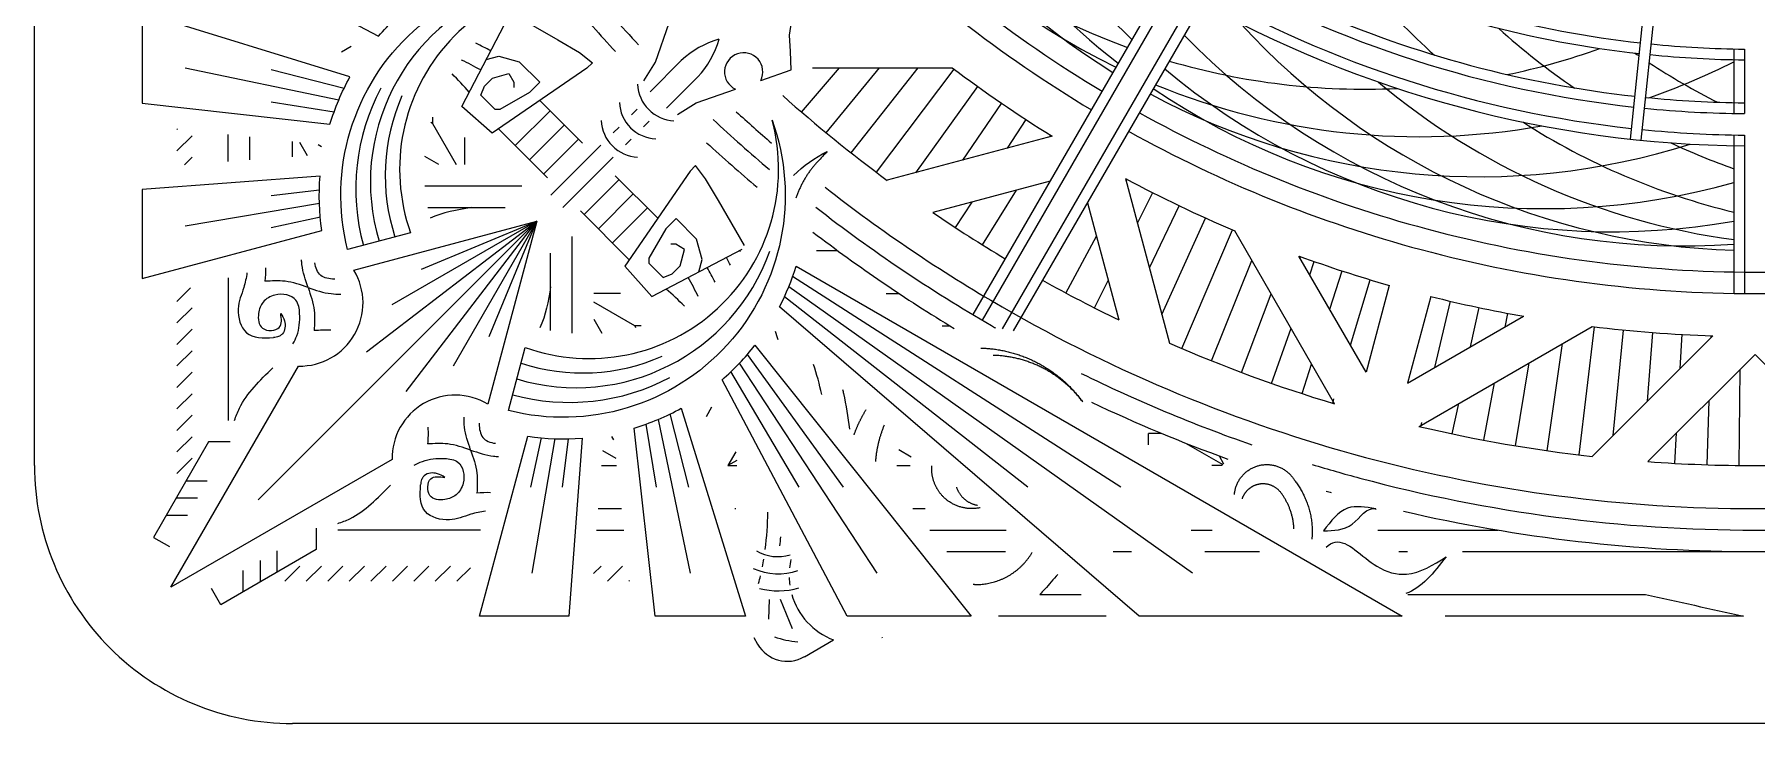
# Model space of a CAD drawing. Header units: inches. Extents: x -1.5 to 24.5, y -14.4 to 30.8.
# Drawn here: x 15.458 to 16.709, y 28.055 to 28.556 of the extents above; entities that cross this region are included whole.
import ezdxf

# ---------------------------------------------------------------- set-up
doc = ezdxf.new("R2010")
doc.units = ezdxf.units.IN
doc.header["$MEASUREMENT"] = 0
doc.layers.add('NOPLOT', color=5, linetype='Continuous', lineweight=5)

# ---------------------------------------------------------------- blocks, each defined once
blk = doc.blocks.new('Outline')
at = {"layer": 'NOPLOT', "color": 1}
for p, q in [((-1.0625, 2.5), (0, 2.5)), ((-1.25, 0), (-1.25, 2.3125))]:
    blk.add_line(p, q, dxfattribs=at)
blk.add_arc((-1.0625, 2.3125), 0.1875, 90, 180, dxfattribs=at)
blk = doc.blocks.new('BG')
at = {"layer": 'NOPLOT', "color": 5}
for p, q in [((-0.8515, -1.4626), (-0.8515, 0)), ((-0.9948, -1.25), (-0.9169, -1.1721)), ((-0.9948, -1.25), (-0.9169, -1.3279)), ((-1.1542, -1.2578), (-1.039, -1.2578)), ((-0.9141, -1.2617), (-0.9839, -1.2609)), ((-1.1543, -1.2656), (-1.0391, -1.2656)), ((-1.0071, -1.2819), (-1.0083, -1.2819)), ((-1.0082, -1.2808), (-0.9206, -1.3684)), ((-0.9146, -1.285), (-0.9614, -1.2835)), ((-0.9845, -1.3045), (-1.0095, -1.3031)), ((-0.9156, -1.3083), (-0.9377, -1.3071)), ((-1.1505, -1.3329), (-1.2866, -1.3186)), ((-0.9608, -1.3282), (-1.0106, -1.3244)), ((-1.1513, -1.3407), (-1.2874, -1.3264)), ((-0.9358, -1.3532), (-1.0125, -1.3456)), ((-0.9425, -1.4942), (-1.015, -1.3685)), ((-0.9217, -1.378), (-1.0148, -1.3667)), ((-0.9248, -1.4012), (-1.0027, -1.39)), ((-1.0227, -1.4193), (-1.0217, -1.4195)), ((-0.9738, -1.5025), (-1.0225, -1.4182)), ((-0.9284, -1.4242), (-0.9887, -1.4142)), ((-1.0147, -1.4317), (-1.0246, -1.4298)), ((-0.8671, -1.5242), (-0.8671, -1.4368)), ((-1.0002, -1.4567), (-1.0288, -1.4506)), ((-0.9325, -1.4472), (-0.9742, -1.4393)), ((-0.9852, -1.4827), (-1.0334, -1.4714)), ((-0.937, -1.4701), (-0.9591, -1.4654)), ((-1.0368, -1.4856), (-0.9738, -1.5025)), ((-0.9421, -1.4928), (-0.9453, -1.4921)), ((-0.8515, -1.5089), (-0.8515, -1.5025)), ((-1.0449, -1.5158), (-0.9819, -1.5327)), ((-0.9819, -1.5327), (-1.0662, -1.5814)), ((-1.0016, -1.5441), (-1.049, -1.5298)), ((-1.0277, -1.5591), (-1.0554, -1.5501)), ((-0.9589, -1.5555), (-1.0846, -1.6281)), ((-0.9593, -1.5569), (-0.9624, -1.556)), ((-1.0527, -1.5736), (-1.0622, -1.5703)), ((-0.9663, -1.5792), (-0.9877, -1.5722)), ((-1.0658, -1.5803), (-1.0649, -1.5806)), ((-0.9737, -1.6013), (-1.0138, -1.5872)), ((-0.9817, -1.6232), (-1.0389, -1.6017)), ((-0.8515, -1.6498), (-0.8515, -1.6102)), ((-0.9901, -1.6449), (-1.0631, -1.6157)), ((-0.999, -1.6665), (-1.0853, -1.6298)), ((-0.9304, -1.6638), (-0.9147, -1.6367)), ((-0.9211, -1.6395), (-0.9153, -1.6362)), ((-0.914, -1.6373), (-0.914, -1.6447)), ((-1.0237, -1.681), (-1.0938, -1.6492)), ((-0.8671, -1.6597), (-0.8671, -1.6444)), ((-1.1226, -1.7075), (-1.0029, -1.6754)), ((-1.0578, -1.6901), (-1.1028, -1.6685)), ((-1.0901, -1.6988), (-1.1124, -1.6875)), ((-0.9374, -1.6812), (-0.9374, -1.6908)), ((-0.929, -1.6908), (-0.9374, -1.6908)), ((-1.121, -1.7071), (-1.122, -1.7065)), ((-1.105, -1.7351), (-1.0199, -1.7123)), ((-0.8515, -1.7163), (-0.8515, -1.703)), ((-1.0286, -1.73), (-1.0484, -1.72)), ((-1.0394, -1.7507), (-1.0806, -1.7286)), ((-1.1529, -1.7624), (-1.154, -1.7617)), ((-1.1533, -1.7608), (-1.1213, -1.8805)), ((-1.1206, -1.7622), (-1.0978, -1.8473)), ((-1.1447, -1.7932), (-1.1656, -1.7796)), ((-1.0744, -1.8113), (-1.1141, -1.7865)), ((-1.136, -1.8256), (-1.1772, -1.7974)), ((-0.8671, -1.8495), (-0.8671, -1.7941)), ((-0.8515, -1.8371), (-0.8515, -1.7947)), ((-1.1268, -1.8597), (-1.1894, -1.8148)), ((-1.0869, -1.8309), (-1.1054, -1.8188)), ((-1.2031, -1.9347), (-1.2031, -1.8334)), ((-1.1271, -1.8882), (-1.202, -1.8319)), ((-1.0156, -1.8406), (-1.0156, -1.835)), ((-1.1413, -1.9067), (-1.2031, -1.8581)), ((-0.9256, -1.8721), (-0.9204, -1.863)), ((-0.914, -1.8736), (-0.914, -1.8638)), ((-0.8828, -1.862), (-0.8828, -1.853)), ((-1.039, -1.8812), (-1.039, -1.8719)), ((-1.1559, -1.9249), (-1.2031, -1.8861)), ((-1.1709, -1.9428), (-1.2031, -1.9151)), ((-1.0703, -1.932), (-1.0703, -1.9166)), ((-0.924, -1.9905), (-0.914, -1.9963)), ((-0.9178, -1.9897), (-0.914, -1.9963)), ((-0.914, -1.9963), (-0.914, -1.9898)), ((-0.8828, -1.9912), (-0.8828, -1.9905)), ((-0.9496, -2.0118), (-0.9566, -2.0078)), ((-1.0156, -2.0639), (-1.0328, -2.0937)), ((-1.0156, -2.0593), (-1.0156, -2.0639)), ((-1.0156, -2.0639), (-1.0144, -2.0633)), ((-1.039, -2.0742), (-1.039, -2.0937)), ((-0.8828, -2.0904), (-0.8828, -2.0736)), ((-0.8671, -2.0916), (-0.8671, -2.0719)), ((-1.0203, -2.0937), (-1.0101, -2.0878)), ((-0.9327, -2.0792), (-0.9351, -2.0806)), ((-0.9249, -2.0873), (-0.9194, -2.0777)), ((-0.914, -2.0881), (-0.914, -2.0771)), ((-1.1523, -2.1875), (-1.1328, -2.1875)), ((-1.1626, -2.2109), (-1.1328, -2.1937)), ((-1.1672, -2.2109), (-1.1626, -2.2109)), ((-1.1626, -2.2109), (-1.1632, -2.2121)), ((-1.1328, -2.2062), (-1.1387, -2.2164)), ((-1.2147, -2.277), (-1.2187, -2.2699)), ((-1.1392, -2.3016), (-1.1488, -2.3071)), ((-1.1473, -2.2938), (-1.1459, -2.2914)), ((-1.1384, -2.3125), (-1.1494, -2.3125)), ((-1.1529, -2.3438), (-1.1361, -2.3438)), ((-1.1546, -2.3594), (-1.1349, -2.3594))]:
    blk.add_line(p, q, dxfattribs=at)
for points in [[(-1.2167, -1.2578), (-1.1698, -1.2578)], [(-1.2168, -1.2656), (-1.1699, -1.2656)], [(-1.2566, -1.6476), (-1.0118, -1.789)], [(-1.2604, -1.6544), (-1.0134, -1.797)], [(-1.0237, -1.8182), (-1.2722, -1.6746)], [(-1.0197, -1.8114), (-1.2682, -1.6679)]]:
    blk.add_lwpolyline(points, dxfattribs=at)
for centre, radius, start, end in [((-1.9765, -1.25), 1.1094, 0, 15), ((-1.9765, -1.25), 1.125, 0, 15), ((-1.9765, -1.25), 1.0938, 0, 15), ((-1.9765, -1.25), 0.9219, 0, 15), ((-1.9765, -1.25), 0.9375, 0, 15), ((-1.9765, -1.25), 1.0625, 0, 4.2069), ((-1.9765, -1.25), 0.9219, 345, 0), ((-1.9765, -1.25), 0.9375, 345, 0), ((-1.9765, -1.25), 1.0938, 345, 0), ((-1.9765, -1.25), 1.0625, 355.7931, 0), ((-1.9765, -1.25), 1.1094, 345, 0), ((-1.9765, -1.25), 1.125, 346.8733, 0), ((-1.9765, -1.25), 0.8302, 330.5392, 359.4608), ((-1.9765, -1.25), 0.7599, 354.2945, 359.4109), ((-1.9765, -1.25), 0.7677, 354.2915, 359.4169), ((-1.9765, -1.25), 0.7989, 354.2801, 359.4397), ((-1.9765, -1.25), 0.8068, 354.2774, 359.4451), ((-1.9765, -1.25), 0.8224, 354.2722, 359.4557), ((-1.5759, -1.25), 0.5057, 312.3774, 358.2292), ((-1.5793, -1.3023), 0.5057, 314.2004, 4.158), ((-1.6587, -1.4939), 0.5057, 19.2464, 26.8322), ((-1.5896, -1.3537), 0.5057, 319.9712, 10.0288), ((-1.5793, -1.1977), 0.5057, 319.8774, 352.2814), ((-1.6064, -1.4033), 0.5057, 325.842, 15.7996), ((-1.5896, -1.1463), 0.5057, 327.3774, 346.3527), ((-1.6064, -1.0967), 0.5057, 334.8774, 340.4838), ((-1.6296, -1.0497), 0.5057, 326.746, 333.2536), ((-1.9765, -1.25), 0.9687, 352.9725, 358.1803), ((-1.6296, -1.4503), 0.5057, 331.7708, 17.6226), ((-1.9765, -1.25), 0.7599, 336.2945, 353.7055), ((-1.9765, -1.25), 0.8068, 330.5549, 353.7226), ((-1.9765, -1.25), 0.7677, 336.2915, 353.7085), ((-1.9765, -1.25), 0.7989, 336.2801, 353.7199), ((-1.6296, -1.0497), 0.5057, 325.309, 325.7456), ((-1.9765, -1.25), 0.8224, 330.5443, 353.7278), ((-1.6932, -1.5333), 0.5057, 11.7464, 19.691), ((-1.9765, -1.25), 1.0625, 346.711, 353.6028), ((-1.6064, -1.0967), 0.5057, 317.809, 325.7536), ((-1.6587, -1.4939), 0.5057, 337.7186, 10.1226), ((-1.9765, -1.25), 0.9687, 345.9242, 350.0039), ((-1.5896, -1.1463), 0.5057, 310.309, 318.2536), ((-1.9765, -1.25), 0.9219, 330.9712, 345), ((-1.9765, -1.25), 0.9375, 330.955, 345), ((-1.6932, -1.5333), 0.5057, 343.6473, 2.6226), ((-1.9765, -1.25), 0.9687, 339.9961, 344.0758), ((-1.9765, -1.25), 1.0938, 330, 345), ((-1.9765, -1.25), 1.1094, 343.1377, 345), ((-1.9765, -1.25), 1.0625, 336.3972, 343.289), ((-1.9765, -1.25), 1.125, 343.9219, 344.1149), ((-1.9765, -1.25), 1.1094, 333.8122, 340.7552), ((-1.9765, -1.25), 0.9687, 331.8197, 337.0275), ((-1.9765, -1.25), 1.125, 334.6273, 340.0878), ((-1.6932, -1.5333), 0.5057, 289.9712, 340.0288), ((-1.6064, -1.4033), 0.5057, 289.8774, 322.2814), ((-1.5896, -1.3537), 0.5057, 307.9674, 316.3527), ((-1.9765, -1.25), 1.0625, 330.8426, 334.2069), ((-1.6587, -1.4939), 0.5057, 284.2004, 334.158), ((-1.6296, -1.4503), 0.5057, 282.3774, 328.2292), ((-1.9765, -1.25), 0.9219, 315, 329.0288), ((-1.9765, -1.25), 0.9375, 315, 329.045), ((-1.9765, -1.25), 0.9687, 322.9725, 328.1803), ((-1.9765, -1.25), 1.0938, 321.8482, 330), ((-1.9765, -1.25), 1.0625, 325.7931, 329.1574), ((-1.9765, -1.25), 1.1094, 322.0451, 330), ((-1.9765, -1.25), 1.1094, 330, 330.1759), ((-1.9765, -1.25), 1.125, 322.5261, 328.8582), ((-1.9765, -1.25), 1.0625, 318.3255, 323.6028), ((-1.9765, -1.25), 1.0938, 317.4149, 319.2099), ((-1.9765, -1.25), 1.1094, 316.9816, 319.8013), ((-1.9765, -1.25), 1.125, 317.387, 319.8792), ((-1.9765, -1.25), 1.1094, 310.1987, 313.0184), ((-1.9765, -1.25), 1.125, 310.1208, 312.613)]:
    blk.add_arc(centre, radius, start, end, dxfattribs=at)

msp = doc.modelspace()

# ---------------------------------------------------------------- linework, layer by layer
at = {"layer": 'NOPLOT'}
for p, q in [((16.0065, 28.5551), (16.0097, 28.5754)), ((15.7684, 28.5033), (15.8027, 28.5689)), ((15.8054, 28.5706), (15.8381, 28.5518)), ((15.9091, 28.5355), (15.919, 28.564)), ((15.8381, 28.5518), (15.8539, 28.5424)), ((16.0072, 28.5433), (16.0065, 28.5551)), ((15.7862, 28.5374), (15.7953, 28.5398)), ((15.7953, 28.5398), (15.8101, 28.5358)), ((15.8101, 28.5358), (15.8251, 28.5209)), ((15.8539, 28.5424), (15.8635, 28.535)), ((15.8635, 28.535), (15.8594, 28.5312)), ((15.9007, 28.5219), (15.9091, 28.5355)), ((15.9279, 28.5367), (15.9052, 28.514)), ((16.0077, 28.5299), (16.0072, 28.5433)), ((15.5674, 28.5314), (15.6791, 28.5081)), ((15.6299, 28.5302), (15.683, 28.5165)), ((15.7849, 28.5181), (15.7907, 28.5239)), ((15.8594, 28.5312), (15.7905, 28.4838)), ((15.7907, 28.5239), (15.8027, 28.5271)), ((15.8027, 28.5271), (15.8063, 28.5208)), ((15.9399, 28.5247), (15.9172, 28.502)), ((15.9856, 28.5222), (16.0077, 28.5299)), ((15.7822, 28.5115), (15.7849, 28.5181)), ((15.7926, 28.5011), (15.7822, 28.5115)), ((15.8176, 28.5134), (15.7962, 28.5011)), ((15.8063, 28.5208), (15.8063, 28.5171)), ((15.8251, 28.5209), (15.8176, 28.5134)), ((15.9387, 28.5059), (15.9673, 28.5158)), ((15.6299, 28.5067), (15.6757, 28.4993)), ((15.7905, 28.4838), (15.7684, 28.5033)), ((15.7962, 28.5011), (15.7926, 28.5011)), ((15.8327, 28.5001), (15.8073, 28.4748)), ((15.8252, 28.5076), (15.8561, 28.4767)), ((15.8917, 28.4973), (15.8959, 28.5014)), ((15.9251, 28.4975), (15.9387, 28.5059)), ((15.5615, 28.4866), (15.562, 28.4871)), ((15.7951, 28.4869), (15.8307, 28.4514)), ((15.843, 28.4898), (15.8176, 28.4644)), ((15.8785, 28.4841), (15.8827, 28.4882)), ((15.9005, 28.4885), (15.9046, 28.4926)), ((15.5615, 28.471), (15.5725, 28.482)), ((15.8533, 28.4795), (15.8279, 28.4541)), ((15.8695, 28.4751), (15.8331, 28.4387)), ((15.8873, 28.4753), (15.8915, 28.4795)), ((15.567, 28.4608), (15.5725, 28.4664)), ((15.8783, 28.4663), (15.8419, 28.4299)), ((15.9382, 28.4603), (15.9344, 28.4562)), ((15.9456, 28.4507), (15.9382, 28.4603)), ((15.8827, 28.4501), (15.8573, 28.4247)), ((15.9108, 28.422), (15.8799, 28.4529)), ((15.9344, 28.4562), (15.887, 28.3873)), ((15.955, 28.4349), (15.9456, 28.4507)), ((15.6299, 28.4385), (15.665, 28.4428)), ((15.893, 28.4398), (15.8677, 28.4144)), ((15.9738, 28.4022), (15.955, 28.4349)), ((15.5674, 28.4164), (15.6651, 28.433)), ((15.6299, 28.4153), (15.6657, 28.4231)), ((15.8901, 28.3919), (15.8546, 28.4275)), ((15.9033, 28.4295), (15.878, 28.4041)), ((15.9241, 28.4219), (15.9166, 28.4144)), ((15.939, 28.4069), (15.9241, 28.4219)), ((15.823, 28.4198), (15.6205, 28.2173)), ((15.6901, 28.3842), (15.823, 28.4198)), ((15.6993, 28.3249), (15.823, 28.4198)), ((15.823, 28.4198), (15.7177, 28.359)), ((15.7281, 28.2961), (15.823, 28.4198)), ((15.7392, 28.3851), (15.823, 28.4198)), ((15.823, 28.4198), (15.7622, 28.3145)), ((15.7883, 28.336), (15.823, 28.4198)), ((15.9166, 28.4144), (15.9043, 28.393)), ((15.9065, 28.3652), (15.9721, 28.3995)), ((15.924, 28.4031), (15.9203, 28.4031)), ((15.9303, 28.3994), (15.924, 28.4031)), ((15.9271, 28.3875), (15.9303, 28.3994)), ((15.943, 28.3921), (15.939, 28.4069)), ((15.887, 28.3873), (15.9065, 28.3652)), ((15.9043, 28.393), (15.9043, 28.3894)), ((15.9043, 28.3894), (15.9147, 28.379)), ((15.9213, 28.3817), (15.9271, 28.3875)), ((15.9406, 28.383), (15.943, 28.3921)), ((15.9147, 28.379), (15.9213, 28.3817)), ((16.2993, 28.1642), (16.006, 28.3723)), ((16.2473, 28.2267), (16.0088, 28.3797)), ((15.5615, 28.3616), (15.5713, 28.3715)), ((16.1796, 28.2267), (16.0029, 28.365)), ((15.5615, 28.346), (15.5725, 28.357)), ((15.5615, 28.3304), (15.5725, 28.3414)), ((15.5615, 28.3147), (15.5725, 28.3258)), ((16.0458, 28.2267), (15.976, 28.3231)), ((15.5572, 28.154), (15.6499, 28.3146)), ((15.5615, 28.2991), (15.5725, 28.3102)), ((16.0135, 28.2267), (15.964, 28.3106)), ((16.0701, 28.1642), (15.9702, 28.3167)), ((15.5615, 28.2835), (15.5725, 28.2945)), ((15.5615, 28.2679), (15.5725, 28.2789)), ((15.9099, 28.2267), (15.9025, 28.2724)), ((15.9346, 28.1642), (15.9113, 28.2759)), ((15.9334, 28.2267), (15.9197, 28.2798)), ((15.5845, 28.2595), (15.5444, 28.1901)), ((15.5615, 28.2522), (15.5725, 28.2633)), ((15.6001, 28.2595), (15.5845, 28.2595)), ((15.8185, 28.2267), (15.8263, 28.2625)), ((15.8196, 28.1642), (15.8362, 28.2619)), ((15.8417, 28.2267), (15.846, 28.2618)), ((15.5615, 28.2366), (15.5725, 28.2477)), ((15.5836, 28.231), (15.568, 28.231)), ((15.5765, 28.2186), (15.5609, 28.2186)), ((15.5692, 28.2061), (15.5537, 28.2061)), ((15.6627, 28.1969), (15.6627, 28.1813)), ((15.5444, 28.1901), (15.5561, 28.1834)), ((15.6627, 28.1813), (15.5933, 28.1412)), ((15.6219, 28.1733), (15.6219, 28.1577)), ((15.6342, 28.1804), (15.6342, 28.1648)), ((15.6093, 28.166), (15.6093, 28.1505)), ((15.6398, 28.1583), (15.6509, 28.1693)), ((15.6555, 28.1583), (15.6665, 28.1693)), ((15.6711, 28.1583), (15.6821, 28.1693)), ((15.6867, 28.1583), (15.6977, 28.1693)), ((15.7023, 28.1583), (15.7134, 28.1693)), ((15.718, 28.1583), (15.729, 28.1693)), ((15.7336, 28.1583), (15.7446, 28.1693)), ((15.7492, 28.1583), (15.7602, 28.1693)), ((15.7648, 28.1583), (15.7747, 28.1681)), ((15.8641, 28.1638), (15.8696, 28.1693)), ((15.8742, 28.1583), (15.8852, 28.1693)), ((15.5933, 28.1412), (15.5866, 28.1529)), ((15.8898, 28.1583), (15.8903, 28.1588)), ((15.9916, 28.1306), (15.992, 28.145)), ((16.0087, 28.1236), (16, 28.145)), ((15.9806, 28.1173), (15.9833, 28.1125)), ((16.0173, 28.1034), (16.0385, 28.1157))]:
    msp.add_line(p, q, dxfattribs=at)
for points in [[(15.733, 28.5782), (15.5362, 28.7352), (15.5362, 28.645), (15.7079, 28.5543, -0.049074)], [(15.6855, 28.3992, -0.600675), (15.8965, 28.5906, 0.604743), (15.7313, 28.4114)], [(15.6872, 28.5247), (15.5362, 28.5713), (15.5362, 28.5057), (15.6727, 28.4903, -0.052881)], [(15.8146, 28.3281, 0.604743), (15.9939, 28.4933, -0.600675), (15.8024, 28.2823)], [(15.6655, 28.4526), (15.5362, 28.4429), (15.5362, 28.3782), (15.6668, 28.4132, -0.055772)], [(16.0113, 28.3871), (16.4515, 28.1329), (16.2605, 28.1329), (15.9993, 28.3577, 0.044906)], [(15.9814, 28.3297), (16.1384, 28.1329), (16.0483, 28.1329), (15.9575, 28.3047, 0.049074)], [(15.9279, 28.284), (15.9745, 28.1329), (15.9089, 28.1329), (15.8936, 28.2695, 0.052881)], [(15.8558, 28.2623), (15.8461, 28.1329), (15.7814, 28.1329), (15.8164, 28.2636, 0.055772)]]:
    msp.add_lwpolyline(points, format="xyb", close=True, dxfattribs=at)
for points in [[(15.812, 28.4454), (15.7416, 28.4454)], [(15.7437, 28.4298), (15.7999, 28.4298)], [(15.833, 28.3405), (15.833, 28.3967)], [(15.8487, 28.3384), (15.8487, 28.4088)], [(15.5987, 28.3788), (15.5987, 28.2751)], [(15.782, 28.1954), (15.6783, 28.1954)]]:
    msp.add_lwpolyline(points, dxfattribs=at)
msp.add_lwpolyline([(15.823, 28.4198), (15.7874, 28.2869, 0.590069), (15.7178, 28.2467), (15.5572, 28.154)], format="xyb", dxfattribs=at)
for centre, radius, start, end in [((15.8515, 28.4483), 0.1494, 109.6117, 196.7182), ((15.6414, 28.2767), 0.3052, 60.9848, 63.2516), ((15.9734, 28.4879), 0.0667, 105.7614, 133.0107), ((15.8911, 28.5702), 0.0667, 316.9893, 344.2386), ((15.6414, 28.2767), 0.2896, 60.911, 64.0108), ((15.9732, 28.5284), 0.0139, 333.5734, 244.6917), ((15.6125, 28.3743), 0.2132, 40.8389, 45.7108), ((15.8467, 28.4435), 0.1553, 151.9669, 195.4154), ((15.8562, 28.453), 0.1434, 156.1875, 198.1268), ((15.9238, 28.5206), 0.0277, 182.5878, 225), ((15.9106, 28.5074), 0.0277, 182.5878, 225), ((15.9238, 28.5206), 0.0277, 225, 267.4122), ((15.8974, 28.4942), 0.0277, 182.5878, 225), ((15.9106, 28.5074), 0.0277, 225, 267.4122), ((15.8974, 28.4942), 0.0277, 225, 267.4122), ((15.8515, 28.4483), 0.1494, 253.2818, 340.3883), ((15.6771, 28.2334), 0.3365, 29.1999, 29.3983), ((15.6508, 28.3605), 0.0459, 268.9129, 31.0871), ((15.6799, 28.2382), 0.3052, 26.7484, 29.0152), ((15.6494, 28.2275), 0.3528, 27.0278, 28.0789), ((15.6799, 28.2382), 0.2896, 25.9892, 29.089), ((15.7775, 28.2093), 0.2132, 44.2892, 49.1611), ((15.6771, 28.2334), 0.3365, 17.3377, 18.4103), ((15.8562, 28.453), 0.1434, 251.8732, 293.8125), ((15.8467, 28.4435), 0.1553, 254.5846, 298.0331), ((15.7775, 28.2093), 0.2132, 352.4367, 359.7731), ((15.6494, 28.2275), 0.3528, 352.9043, 353.9733), ((15.9983, 28.2074), 0.0313, 239.5224, 286.2978), ((15.7775, 28.2093), 0.2132, 349.0545, 350.581), ((16.0564, 28.1625), 0.0502, 166.728, 173.7431), ((15.9983, 28.2074), 0.0437, 245.5671, 289.0799), ((15.7775, 28.2093), 0.2132, 345.7062, 347.2228), ((16.0564, 28.1625), 0.0502, 181.7115, 188.1728), ((15.9983, 28.2074), 0.0561, 255.9789, 285.5998), ((16.0564, 28.1625), 0.0502, 195.9463, 249.1091), ((16.0049, 28.125), 0.0249, 210, 300), ((16.021, 28.1981), 0.0843, 252.424, 264.2423)]:
    msp.add_arc(centre, radius, start, end, dxfattribs=at)
for points in [[(16.0095, 28.4532), (16.0165, 28.4601), (16.025, 28.4662), (16.0339, 28.4705)], [(16.0339, 28.4705), (16.0316, 28.4681), (16.0293, 28.4656), (16.027, 28.4632)], [(15.7754, 28.4298), (15.765, 28.428), (15.7546, 28.4263), (15.7455, 28.422)], [(15.6258, 28.3861), (15.6259, 28.3828), (15.6257, 28.3795), (15.6255, 28.3762)], [(15.833, 28.3722), (15.8313, 28.3618), (15.8295, 28.3514), (15.8252, 28.3423)], [(15.6733, 28.3406), (15.6693, 28.3409), (15.6653, 28.3406), (15.6612, 28.3404)], [(16.0299, 28.294), (16.0283, 28.3014), (16.0263, 28.3087), (16.024, 28.3158)], [(15.7438, 28.2701), (15.7441, 28.2661), (15.7439, 28.2621), (15.7436, 28.258)], [(15.7893, 28.2226), (15.786, 28.2227), (15.7827, 28.2225), (15.7794, 28.2223)], [(16.4836, 28.1761), (16.4745, 28.1645), (16.4654, 28.1529), (16.4543, 28.1494)], [(16.1884, 28.1486), (16.1984, 28.1486), (16.2084, 28.1486), (16.2184, 28.1486)], [(16.4557, 28.1486), (16.5342, 28.1486), (16.6115, 28.1486), (16.6282, 28.1486)], [(16.6282, 28.1486), (16.652, 28.1434), (16.6758, 28.1381), (16.6996, 28.1329)], [(16.2365, 28.1329), (16.2107, 28.1329), (16.1846, 28.1329), (16.1584, 28.1329)], [(16.6996, 28.1329), (16.6315, 28.1329), (16.5589, 28.1329), (16.4827, 28.1329)], [(16.0739, 28.1171), (16.0738, 28.1172), (16.0737, 28.1173), (16.0736, 28.1173)]]:
    msp.add_open_spline(points, degree=3, dxfattribs=at)
for points, weights in [([(16.027, 28.4632), (16.0199, 28.4556), (16.0145, 28.4467), (16.0112, 28.4366)], [1, 0.961869131976, 0.940019859188, 0.934452181637]), ([(16.1454, 28.3277), (16.1756, 28.3269), (16.2021, 28.3126), (16.2195, 28.2885)], [0.951496209846, 0.90022561718, 0.916393547232, 1]), ([(16.2195, 28.2885), (16.2042, 28.3092), (16.1812, 28.3217), (16.1545, 28.3224)], [1, 0.904488910845, 0.874051500817, 0.908687769915]), ([(16.0534, 28.2646), (16.0556, 28.271), (16.0586, 28.2771), (16.0622, 28.283)], [0.977785297329, 0.960913483211, 0.947886793109, 0.938705227025]), ([(16.0753, 28.2717), (16.0717, 28.2632), (16.0696, 28.2542), (16.0689, 28.2452)], [0.898169712831, 0.904256226656, 0.918740247557, 0.941621775533]), ([(16.1278, 28.2266), (16.1301, 28.2197), (16.1356, 28.2148), (16.143, 28.2135)], [0.981384049157, 0.864145481469, 0.834631949391, 0.892843452923]), ([(16.3729, 28.1964), (16.3725, 28.2061), (16.3691, 28.2152), (16.3633, 28.2228)], [0.937790962674, 0.928082113187, 0.948818458963, 1]), ([(16.3738, 28.231), (16.3828, 28.2191), (16.3874, 28.2045), (16.3859, 28.1889)], [1, 0.908937480789, 0.862513017196, 0.860726609221]), ([(16.1427, 28.1558), (16.1595, 28.1561), (16.1742, 28.1646), (16.1828, 28.1792)], [1, 0.912925920192, 0.909457104378, 0.989593552559]), ([(16.1398, 28.1562), (16.1408, 28.156), (16.1417, 28.1559), (16.1427, 28.1558)], [0.988536435357, 0.992247367633, 0.996068555848, 1]), ([(16.0739, 28.1173), (16.0739, 28.1173), (16.0739, 28.1172), (16.0739, 28.1171)], [0.997693545624, 0.998450349249, 0.999219167374, 1])]:
    msp.add_rational_spline(points, weights, degree=3, dxfattribs=at)
for points, knots in [([(15.6568, 28.3717), (15.6549, 28.3772), (15.6526, 28.3838), (15.6521, 28.3906), (15.652, 28.3918)], [0, 0, 0, 0, 0.01725375, 0.02072954, 0.02072954, 0.02072954, 0.02072954]), ([(15.6762, 28.3778), (15.6761, 28.3778), (15.6724, 28.3779), (15.6649, 28.379), (15.6621, 28.386), (15.6618, 28.3897)], [0.11491461, 0.11491461, 0.11491461, 0.11491461, 0.11538038, 0.12548942, 0.1356321, 0.1356321, 0.1356321, 0.1356321]), ([(15.6124, 28.3824), (15.6119, 28.3788), (15.61, 28.3698), (15.6038, 28.3562), (15.6101, 28.3347), (15.6241, 28.3348), (15.6316, 28.3353)], [0.06844219, 0.06844219, 0.06844219, 0.06844219, 0.08319344, 0.10508597, 0.13024577, 0.1577767, 0.1577767, 0.1577767, 0.1577767]), ([(15.6568, 28.3717), (15.6623, 28.3698), (15.6701, 28.3671), (15.6782, 28.3669), (15.6806, 28.3669)], [0, 0, 0, 0, 0.01725375, 0.02444208, 0.02444208, 0.02444208, 0.02444208]), ([(15.6458, 28.3307), (15.6469, 28.3326), (15.6502, 28.3394), (15.6513, 28.3504), (15.6492, 28.3656), (15.634, 28.3683), (15.6236, 28.362), (15.6199, 28.3525), (15.6212, 28.3394), (15.6387, 28.3403), (15.6375, 28.349), (15.6369, 28.3529)], [0.0924424, 0.0924424, 0.0924424, 0.0924424, 0.0991991, 0.1153804, 0.1254894, 0.1412017, 0.1512167, 0.1600027, 0.1712259, 0.1833416, 0.193606, 0.193606, 0.193606, 0.193606]), ([(15.6034, 28.2751), (15.6044, 28.2782), (15.61, 28.2928), (15.6219, 28.3041), (15.6312, 28.3134)], [0.02228258, 0.02228258, 0.02228258, 0.02228258, 0.03195173, 0.0702077, 0.0702077, 0.0702077, 0.0702077]), ([(16.0451, 28.2977), (16.0453, 28.2967), (16.0455, 28.2957), (16.0476, 28.2862), (16.049, 28.2776), (16.05, 28.2688)], [33.35022942, 33.35022942, 33.35022942, 33.35022942, 33.35307473, 33.35307473, 33.37758592, 33.37758592, 33.37758592, 33.37758592]), ([(15.7749, 28.2536), (15.773, 28.2591), (15.7703, 28.2669), (15.7701, 28.275), (15.7701, 28.2774)], [0, 0, 0, 0, 0.01725375, 0.02444208, 0.02444208, 0.02444208, 0.02444208]), ([(15.781, 28.273), (15.781, 28.2729), (15.7812, 28.2691), (15.7822, 28.2616), (15.7892, 28.2589), (15.7929, 28.2585)], [0.11491461, 0.11491461, 0.11491461, 0.11491461, 0.11538038, 0.12548942, 0.1356321, 0.1356321, 0.1356321, 0.1356321]), ([(15.7339, 28.2426), (15.7358, 28.2437), (15.7426, 28.2469), (15.7536, 28.2481), (15.7688, 28.246), (15.7715, 28.2308), (15.7652, 28.2204), (15.7557, 28.2167), (15.7426, 28.218), (15.7435, 28.2355), (15.7522, 28.2343), (15.7561, 28.2337)], [0.0924424, 0.0924424, 0.0924424, 0.0924424, 0.0991991, 0.1153804, 0.1254894, 0.1412017, 0.1512167, 0.1600027, 0.1712259, 0.1833416, 0.193606, 0.193606, 0.193606, 0.193606]), ([(15.7749, 28.2536), (15.7804, 28.2517), (15.787, 28.2494), (15.7939, 28.2489), (15.795, 28.2488)], [0, 0, 0, 0, 0.01725375, 0.02072954, 0.02072954, 0.02072954, 0.02072954]), ([(15.6783, 28.2002), (15.6814, 28.2012), (15.696, 28.2068), (15.7073, 28.2187), (15.7166, 28.228)], [0.02228258, 0.02228258, 0.02228258, 0.02228258, 0.03195173, 0.0702077, 0.0702077, 0.0702077, 0.0702077]), ([(15.7857, 28.2091), (15.782, 28.2087), (15.7731, 28.2068), (15.7594, 28.2006), (15.7379, 28.2069), (15.738, 28.2208), (15.7385, 28.2284)], [0.06844219, 0.06844219, 0.06844219, 0.06844219, 0.08319344, 0.10508597, 0.13024577, 0.1577767, 0.1577767, 0.1577767, 0.1577767]), ([(16.4323, 28.2108), (16.4251, 28.2121), (16.4094, 28.2149), (16.3997, 28.2019), (16.3945, 28.1949)], [0, 0, 0, 0, 0.02403412, 0.05236752, 0.05236752, 0.05236752, 0.05236752]), ([(16.3945, 28.1949), (16.4018, 28.195), (16.4161, 28.1953), (16.4259, 28.2128), (16.4325, 28.2107), (16.4326, 28.2107)], [0.05236752, 0.05236752, 0.05236752, 0.05236752, 0.0776612, 0.10148444, 0.10187145, 0.10187145, 0.10187145, 0.10187145]), ([(16.3963, 28.1829), (16.3984, 28.1848), (16.4092, 28.1916), (16.4286, 28.168), (16.4581, 28.16), (16.4742, 28.1702), (16.4836, 28.1761)], [26.1590178, 26.1590178, 26.1590178, 26.1590178, 26.1696653, 26.2109794, 26.2371097, 26.2745494, 26.2745494, 26.2745494, 26.2745494]), ([(16.2014, 28.1632), (16.1982, 28.1596), (16.1951, 28.156), (16.1919, 28.1524), (16.1907, 28.1512), (16.1896, 28.1499), (16.1884, 28.1486)], [11.81569345, 11.81569345, 11.81569345, 11.81569345, 11.83267022, 11.83267022, 11.83267022, 11.83880648, 11.83880648, 11.83880648, 11.83880648])]:
    msp.add_open_spline(points, degree=3, knots=knots, dxfattribs=at)
for points in [[(15.6568, 28.3717), (15.6401, 28.3762), (15.6255, 28.3762)], [(15.6568, 28.3717), (15.6612, 28.355), (15.6612, 28.3404)], [(15.6369, 28.3529), (15.6396, 28.3475), (15.6381, 28.338), (15.6365, 28.3367), (15.6354, 28.3361), (15.6316, 28.3353)], [(15.7749, 28.2536), (15.7582, 28.258), (15.7436, 28.258)], [(15.7749, 28.2536), (15.7794, 28.2369), (15.7794, 28.2223)], [(15.7561, 28.2337), (15.7507, 28.2364), (15.7412, 28.2349), (15.7399, 28.2333), (15.7393, 28.2322), (15.7385, 28.2284)]]:
    msp.add_spline(points, degree=3, dxfattribs=at)
for points, weights, knots in [([(16.145, 28.2117), (16.1349, 28.2095), (16.1251, 28.2126), (16.118, 28.2198), (16.1123, 28.2257), (16.1093, 28.2335), (16.1099, 28.242)], [0.947624725388, 0.883154987081, 0.900613411951, 1, 0.917933084896, 0.891727834317, 0.921384248264], [6.381356, 6.381356, 6.381356, 6.381356, 7.388475, 7.388475, 7.388475, 8.220088, 8.220088, 8.220088, 8.220088]), ([(16.3297, 28.2213), (16.3297, 28.2213), (16.3297, 28.2214), (16.3297, 28.2214), (16.3306, 28.2321), (16.3377, 28.2402), (16.3482, 28.2425), (16.3587, 28.2448), (16.3685, 28.2403), (16.3738, 28.231)], [0.997934708732, 0.998619484199, 0.999307914622, 1, 0.868949919426, 0.868949919426, 1, 0.868949919426, 0.868949919426, 1], [20.977188, 20.977188, 20.977188, 20.977188, 20.983924, 20.983924, 20.983924, 22.259466, 22.259466, 22.259466, 23.535008, 23.535008, 23.535008, 23.535008]), ([(16.3633, 28.2228), (16.3589, 28.2284), (16.3521, 28.2304), (16.3454, 28.2282), (16.3406, 28.2266), (16.3369, 28.223), (16.3352, 28.2181)], [1, 0.879434696193, 0.879434696193, 1, 0.91056686815, 0.887473593787, 0.930720176912], [16.04319, 16.04319, 16.04319, 16.04319, 17.264921, 17.264921, 17.264921, 18.171178, 18.171178, 18.171178, 18.171178])]:
    msp.add_rational_spline(points, weights, degree=3, knots=knots, dxfattribs=at)

# ---------------------------------------------------------------- block references
at = {"color": 1, "rotation": 89.99999999999999}
msp.add_blockref('Outline', (17.958, 29.3048), dxfattribs=at)
at = {"layer": 'NOPLOT', "rotation": 270}
msp.add_blockref('BG', (17.958, 27.3283), dxfattribs=at)

doc.saveas('drawing.dxf')
